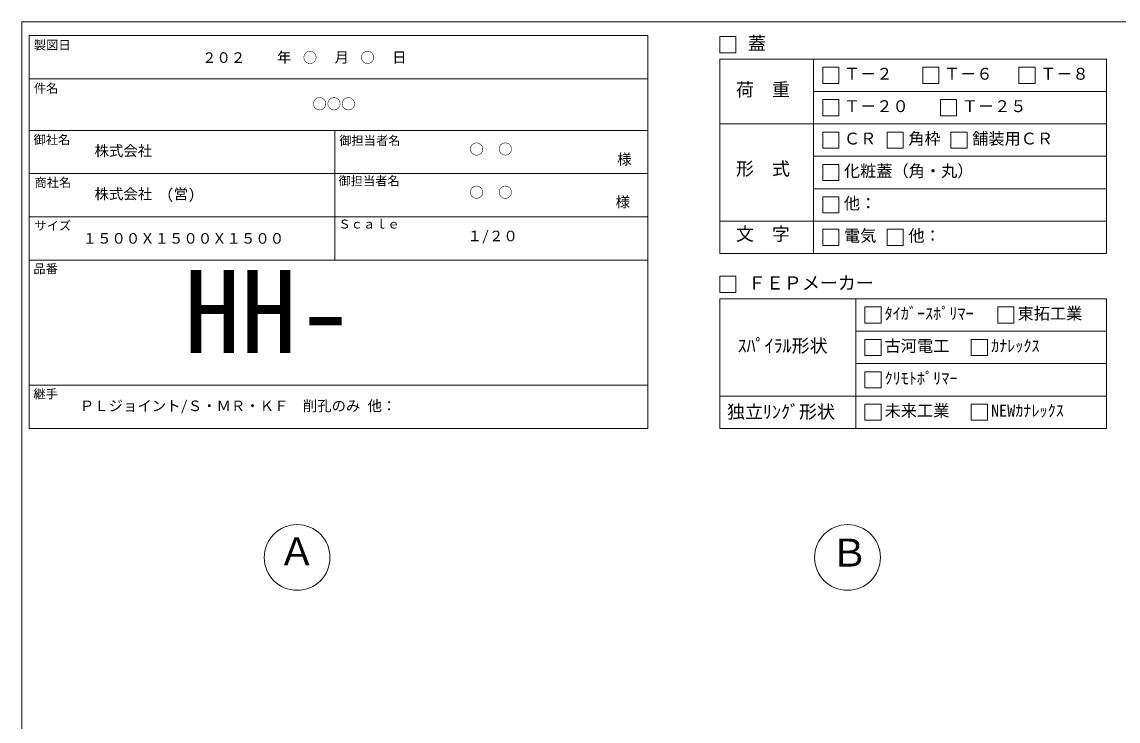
# Model space of a CAD drawing. Units: millimetres, scale not verified. Extents: x -6420 to 6420, y -3029 to 3030.
# Drawn here: x -1740 to 2323, y 439 to 3030 of the extents above; entities that cross this region are included whole.
import ezdxf
from ezdxf.enums import TextEntityAlignment as Align

# ---------------------------------------------------------------- set-up
doc = ezdxf.new("R2010")
doc.units = ezdxf.units.MM
doc.header["$LTSCALE"] = 20
for name, color, linetype, lineweight in [('0-2_waku', 7, 'Continuous', 18), ('0-3_gaikei', 7, 'Continuous', 18), ('0-D_文字１', 7, 'Continuous', 18), ('1-4_文字２', 7, 'Continuous', 5)]:
    doc.layers.add(name, color=color, linetype=linetype, lineweight=lineweight)
doc.styles.add('ＭＳ ゴシック', font='')
doc.styles.get('ＭＳ ゴシック').set_extended_font_data('MS Gothic')

msp = doc.modelspace()

# ---------------------------------------------------------------- linework, layer by layer
at = {"layer": '0-2_waku'}
for p, q in [((-1739.83, 3029.56), (-1739.83, -2670.44)), ((-1713.17, 2979.22), (-1713.17, 1523.22)), ((-1713.17, 2979.22), (580.17, 2979.22)), ((-1713.17, 2979.22), (-1713.17, 1523.22)), ((-1713.17, 2979.22), (580.17, 2979.22)), ((-1713.17, 2979.22), (-1713.17, 1523.22)), ((580.17, 2979.22), (580.17, 1523.22)), ((846.83, 2891.52), (2280.17, 2891.52)), ((846.83, 2891.52), (846.83, 2171.52)), ((1194.39, 2891.52), (1194.39, 2171.52)), ((2280.17, 2891.52), (2280.17, 2171.52)), ((-1713.17, 2819.22), (580.17, 2819.22)), ((-1713.17, 2819.22), (580.17, 2819.22)), ((-1713.17, 2819.22), (580.17, 2819.22)), ((-1713.17, 2819.22), (580.17, 2819.22)), ((1194.39, 2771.52), (2280.17, 2771.52)), ((846.83, 2651.52), (2280.17, 2651.52)), ((-1713.17, 2627.22), (580.17, 2627.22)), ((-1713.17, 2627.22), (580.17, 2627.22)), ((-579.83, 2627.22), (-579.83, 2147.22)), ((1194.39, 2531.52), (2280.17, 2531.52)), ((-1713.17, 2467.22), (580.17, 2467.22)), ((1194.39, 2411.52), (2280.17, 2411.52)), ((-1713.17, 2307.22), (580.17, 2307.22)), ((846.83, 2291.52), (2280.17, 2291.52)), ((846.83, 2171.52), (2280.17, 2171.52)), ((-1713.17, 2147.22), (580.17, 2147.22)), ((846.83, 2003.22), (2280.17, 2003.22)), ((846.83, 2003.22), (846.83, 1523.22)), ((1350.59, 2003.22), (1350.59, 1523.22)), ((2280.17, 2003.22), (2280.17, 1523.22)), ((1350.59, 1883.22), (2280.17, 1883.22)), ((1350.59, 1763.22), (2280.17, 1763.22)), ((-1713.17, 1683.22), (580.17, 1683.22)), ((846.83, 1643.22), (2280.17, 1643.22)), ((-1713.17, 1523.22), (580.17, 1523.22)), ((846.83, 1523.22), (2280.17, 1523.22)), ((846.83, 1523.22), (2280.17, 1523.22))]:
    msp.add_line(p, q, dxfattribs=at)
msp.add_lwpolyline([(-1739.83, 3029.56), (6420.17, 3029.56), (6420.17, -2670.44)], dxfattribs=at)
at = {"layer": '0-3_gaikei'}
for centre in [(-719.83, 1044.99), (1320.17, 1044.99)]:
    msp.add_circle(centre, 121.88, dxfattribs=at)
at = {"layer": '0-D_文字１'}
for p, q in [((846.83, 2975.27), (846.83, 2915.27)), ((846.83, 2915.27), (906.83, 2915.27)), ((1228.13, 2861.52), (1288.13, 2861.52)), ((1228.13, 2861.52), (1228.13, 2801.52)), ((1228.13, 2861.52), (1228.13, 2801.52)), ((1228.13, 2861.52), (1288.13, 2861.52)), ((1228.13, 2861.52), (1228.13, 2801.52)), ((1228.13, 2861.52), (1288.13, 2861.52)), ((1288.13, 2861.52), (1288.13, 2801.52)), ((1288.13, 2861.52), (1288.13, 2801.52)), ((1288.13, 2861.52), (1288.13, 2801.52)), ((1598.9, 2861.52), (1658.9, 2861.52)), ((1598.9, 2861.52), (1598.9, 2801.52)), ((1658.9, 2861.52), (1658.9, 2801.52)), ((1955.18, 2861.52), (2015.18, 2861.52)), ((1955.18, 2861.52), (1955.18, 2801.52)), ((2015.18, 2861.52), (2015.18, 2801.52)), ((1228.13, 2801.52), (1288.13, 2801.52)), ((1228.13, 2801.52), (1288.13, 2801.52)), ((1228.13, 2801.52), (1288.13, 2801.52)), ((1598.9, 2801.52), (1658.9, 2801.52)), ((1955.18, 2801.52), (2015.18, 2801.52)), ((1228.13, 2741.52), (1288.13, 2741.52)), ((1228.13, 2741.52), (1228.13, 2681.52)), ((1288.13, 2741.52), (1288.13, 2681.52)), ((1664.77, 2741.52), (1724.77, 2741.52)), ((1664.77, 2741.52), (1664.77, 2681.52)), ((1724.77, 2741.52), (1724.77, 2681.52)), ((1228.13, 2681.52), (1288.13, 2681.52)), ((1664.77, 2681.52), (1724.77, 2681.52)), ((1228.13, 2621.52), (1288.13, 2621.52)), ((1228.13, 2621.52), (1228.13, 2561.52)), ((1228.13, 2621.52), (1228.13, 2561.52)), ((1288.13, 2621.52), (1288.13, 2561.52)), ((1288.13, 2621.52), (1288.13, 2561.52)), ((1466.79, 2621.52), (1526.79, 2621.52)), ((1466.79, 2621.52), (1466.79, 2561.52)), ((1526.79, 2621.52), (1526.79, 2561.52)), ((1703.46, 2621.52), (1763.46, 2621.52)), ((1703.46, 2621.52), (1703.46, 2561.52)), ((1763.46, 2621.52), (1763.46, 2561.52)), ((1228.13, 2561.52), (1288.13, 2561.52)), ((1228.13, 2561.52), (1288.13, 2561.52)), ((1466.79, 2561.52), (1526.79, 2561.52)), ((1703.46, 2561.52), (1763.46, 2561.52)), ((1228.13, 2501.52), (1228.13, 2441.52)), ((1288.13, 2501.52), (1288.13, 2441.52)), ((1228.13, 2441.52), (1288.13, 2441.52)), ((1228.13, 2381.52), (1288.13, 2381.52)), ((1228.13, 2381.52), (1228.13, 2321.52)), ((1228.13, 2381.52), (1228.13, 2321.52)), ((1288.13, 2381.52), (1288.13, 2321.52)), ((1288.13, 2381.52), (1288.13, 2321.52)), ((1228.13, 2321.52), (1288.13, 2321.52)), ((1228.13, 2321.52), (1288.13, 2321.52)), ((1228.13, 2261.52), (1228.13, 2201.52)), ((1466.79, 2261.52), (1466.79, 2201.52)), ((1228.13, 2201.52), (1288.13, 2201.52)), ((1466.79, 2201.52), (1526.79, 2201.52)), ((846.83, 2086.97), (846.83, 2026.97)), ((846.83, 2026.97), (906.83, 2026.97)), ((1384.33, 1973.22), (1384.33, 1913.22)), ((1877.11, 1973.22), (1937.11, 1973.22)), ((1877.11, 1973.22), (1877.11, 1913.22)), ((1877.11, 1973.22), (1937.11, 1973.22)), ((1877.11, 1973.22), (1877.11, 1913.22)), ((1877.11, 1973.22), (1937.11, 1973.22)), ((1877.11, 1973.22), (1877.11, 1913.22)), ((1937.11, 1973.22), (1937.11, 1913.22)), ((1937.11, 1973.22), (1937.11, 1913.22)), ((1937.11, 1973.22), (1937.11, 1913.22)), ((1384.33, 1913.22), (1444.33, 1913.22)), ((1877.11, 1913.22), (1937.11, 1913.22)), ((1877.11, 1913.22), (1937.11, 1913.22)), ((1877.11, 1913.22), (1937.11, 1913.22)), ((1384.33, 1853.22), (1444.33, 1853.22)), ((1384.33, 1853.22), (1384.33, 1793.22)), ((1444.33, 1853.22), (1444.33, 1793.22)), ((1778.87, 1853.22), (1778.87, 1793.22)), ((1384.33, 1793.22), (1444.33, 1793.22)), ((1778.87, 1793.22), (1838.87, 1793.22)), ((1384.33, 1733.22), (1384.33, 1673.22)), ((1384.33, 1673.22), (1444.33, 1673.22)), ((1384.33, 1613.22), (1444.33, 1613.22)), ((1384.33, 1613.22), (1384.33, 1553.22)), ((1444.33, 1613.22), (1444.33, 1553.22)), ((1778.87, 1613.22), (1838.87, 1613.22)), ((1778.87, 1613.22), (1778.87, 1553.22)), ((1838.87, 1613.22), (1838.87, 1553.22)), ((1384.33, 1553.22), (1444.33, 1553.22)), ((1778.87, 1553.22), (1838.87, 1553.22))]:
    msp.add_line(p, q, dxfattribs=at)
for points in [[(846.83, 2975.27), (906.83, 2975.27), (906.83, 2915.27)], [(846.83, 2975.27), (906.83, 2975.27), (906.83, 2915.27)], [(1228.13, 2621.52), (1288.13, 2621.52), (1288.13, 2561.52)], [(1228.13, 2621.52), (1228.13, 2561.52), (1288.13, 2561.52)], [(1228.13, 2501.52), (1288.13, 2501.52), (1288.13, 2441.52)], [(1228.13, 2381.52), (1288.13, 2381.52), (1288.13, 2321.52)], [(1228.13, 2381.52), (1228.13, 2321.52), (1288.13, 2321.52)], [(1228.13, 2261.52), (1288.13, 2261.52), (1288.13, 2201.52)], [(1466.79, 2261.52), (1526.79, 2261.52), (1526.79, 2201.52)], [(846.83, 2086.97), (906.83, 2086.97), (906.83, 2026.97)], [(1384.33, 1973.22), (1444.33, 1973.22), (1444.33, 1913.22)], [(1778.87, 1853.22), (1838.87, 1853.22), (1838.87, 1793.22)], [(1384.33, 1733.22), (1444.33, 1733.22), (1444.33, 1673.22)]]:
    msp.add_lwpolyline(points, dxfattribs=at)

# ---------------------------------------------------------------- texts
at = {"layer": '0-D_文字１', "style": 'ＭＳ ゴシック'}
for s, height, p in [('蓋', 48.88, (950.95, 2911.38)), ('製図日', 33.24, (-1695.47, 2917.29)), ('\u3000\u3000年\u3000\u3000\u3000月\u3000\u3000\u3000日', 39.1, (-900.75, 2867.15)), ('Ｔ－２', 43.99, (1306.98, 2802.17)), ('Ｔ－６', 43.99, (1677.76, 2802.17)), ('Ｔ－８', 43.99, (2034.03, 2802.17)), ('件名', 33.24, (-1695.47, 2757.29)), ('荷\u3000重', 48.88, (906.79, 2739.78)), ('Ｔ－２０', 43.99, (1306.98, 2682.17)), ('Ｔ－２５', 43.99, (1743.63, 2682.17)), ('御社名', 33.24, (-1696.77, 2566.62)), ('御担当者名', 33.24, (-563.56, 2563.67)), ('御担当者名', 33.24, (-563.56, 2563.67)), ('ＣＲ', 43.99, (1306.98, 2562.17)), ('角枠', 43.99, (1545.64, 2562.17)), ('舗装用ＣＲ', 43.99, (1782.32, 2562.17)), ('様', 39.1, (466.77, 2489.67)), ('形\u3000式', 48.88, (906.79, 2446.5)), ('化粧蓋（角・丸）', 43.99, (1306.98, 2442.17)), ('商社名', 33.24, (-1693.29, 2407.9)), ('御担当者名', 33.24, (-566.51, 2413.93)), ('様', 39.1, (460.78, 2331.11)), ('他：', 43.99, (1306.98, 2322.17)), ('サイズ', 33.24, (-1693.29, 2247.9)), ('Ｓｃａｌｅ', 33.24, (-566.51, 2253.93)), ('文\u3000字', 48.88, (906.79, 2204.52)), ('１５００Ｘ１５００Ｘ１５００', 39.1, (-1514.56, 2196.12)), ('１/２０', 39.1, (-88.5, 2205.02)), ('電気', 43.99, (1306.98, 2202.17)), ('他：', 43.99, (1545.64, 2202.17)), ('品番', 33.24, (-1697.29, 2088.37)), ('HH-', 307.9, (-1138.86, 1709.67)), ('ＦＥＰメーカー', 48.88, (950.95, 2023.08)), ('ﾀｲｶﾞｰｽﾎﾟﾘﾏｰ', 43.99, (1457.62, 1913.87)), ('東拓工業', 43.99, (1950.4, 1913.87)), ('ｽﾊﾟｲﾗﾙ形状', 48.88, (912.99, 1790.34)), ('古河電工', 43.99, (1457.62, 1793.87)), ('ｶﾅﾚｯｸｽ', 43.99, (1852.16, 1793.87)), ('ｸﾘﾓﾄﾎﾟﾘﾏｰ', 43.99, (1457.62, 1673.87)), ('継手', 33.24, (-1697.29, 1624.37)), ('ＰＬジョイント/Ｓ・ＭＲ・ＫＦ\u3000削孔のみ 他：', 39.1, (-1525.18, 1575.49)), ('独立ﾘﾝｸﾞ形状', 48.88, (873.62, 1545.7)), ('未来工業', 43.99, (1457.62, 1553.87)), ('NEWｶﾅﾚｯｸｽ', 43.99, (1852.16, 1553.87)), ('Ａ', 103.1, (-790.94, 984.8)), ('Ｂ', 103.1, (1256.39, 980.16))]:
    msp.add_text(s, height=height, dxfattribs=at).set_placement(p, align=Align.BOTTOM_LEFT)
at = {"layer": '1-4_文字２', "style": 'ＭＳ ゴシック'}
for s, p in [('\u3000\u3000２０２\u3000\u3000\u3000\u3000○\u3000\u3000\u3000○', (-1178.72, 2866.11)), ('○○○', (-663.15, 2694.34)), ('株式会社', (-1470.5, 2520.67)), ('○\u3000○', (-81.46, 2526.51)), ('株式会社\u3000(営)', (-1470.5, 2360.67)), ('○\u3000○', (-81.46, 2366.51))]:
    msp.add_text(s, height=39.1, dxfattribs=at).set_placement(p, align=Align.BOTTOM_LEFT)

doc.saveas('drawing.dxf')
